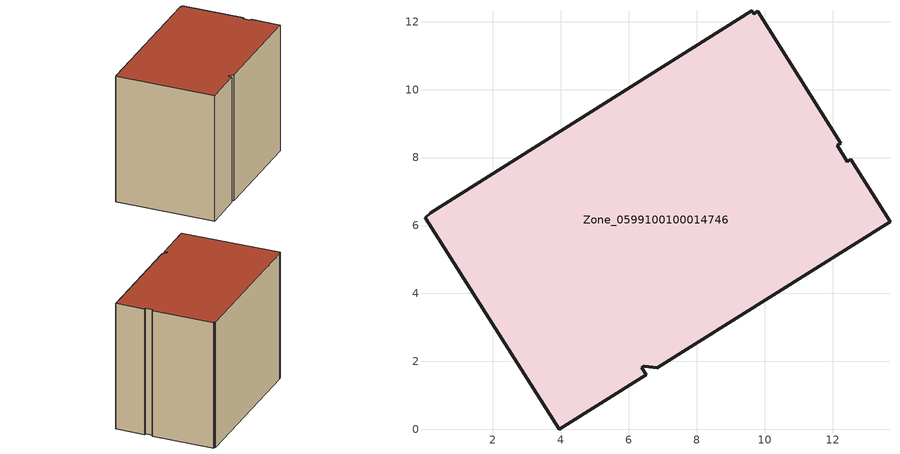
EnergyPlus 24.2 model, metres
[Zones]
Zone_0599100100014746
 floor ground (C_G): 12.54,7.95 13.69,6.12 6.84,1.81 6.45,1.86 6.38,1.82 6.52,1.61 3.96,0 0.02,6.24 0.18,6.37 9.62,12.33 9.68,12.23 9.79,12.3 12.23,8.43 12.13,8.36 12.44,7.88 z0
 wall outside (C_F): 13.69,6.12 12.54,7.95 12.44,7.88 12.13,8.36 12.23,8.43 9.79,12.3 9.68,12.23 9.62,12.33 0.18,6.37 0.02,6.24 3.96,0 6.52,1.61 6.38,1.82 6.45,1.86 6.84,1.81 13.69,6.12 z0:9.68
 roof outside (C_R): 6.84,1.81 13.69,6.12 12.54,7.95 12.44,7.88 12.13,8.36 12.23,8.43 9.79,12.3 9.68,12.23 9.62,12.33 0.18,6.37 0.02,6.24 3.96,0 6.52,1.61 6.38,1.82 6.45,1.86 z9.68
[BUILDING]
Pand.0599100100014746: North Axis=0; Terrain=City; Loads Convergence Tolerance Value=0.04; Temperature Convergence Tolerance Value=0.4; Solar Distribution=FullExterior; Maximum Number of Warmup Days=25; Minimum Number of Warmup Days=1
[Site:Location]
Rotterdam.The.Hague.AP_ZH_NLD Design_Conditions: Latitude=51.96; Longitude=4.45; Time Zone=1; Elevation=-4.5
[SITE:GROUNDTEMPERATURE:BUILDINGSURFACE]
18, 18, 18, 18, 18, 18, 18, 18, 18, 18, 18, 18
[MATERIAL] Thermal Absorptance=0.9; Solar Absorptance=0.7; Visible Absorptance=0.7
Name | Roughness | Thickness | Conductivity | Density | Specific Heat
G.D.2015-2018 | MediumSmooth | 0.15 | 0.0428571 | 540 | 1210
F.D.2015-2018 | Rough | 0.3 | 0.0666667 | 1920 | 840
R.D.2015-2018 | MediumRough | 0.2 | 0.0333333 | 1500 | 1000
[CONSTRUCTION]
C_G: G.D.2015-2018
C_F: F.D.2015-2018
C_R: R.D.2015-2018
[ZONE]
Zone_0599100100014746: Type=1; Multiplier=1; Ceiling Height=Autocalculate; Volume=Autocalculate; Floor Area=autocalculate; Part of Total Floor Area=Yes
[ZONEINFILTRATION:DESIGNFLOWRATE]
Infil_Zone_0599100100014746: Zone or ZoneList or Space or SpaceList=Zone_0599100100014746; Schedule=AlwaysOn; Design Flow Rate Calculation Method=Flow/Area; Flow Rate per Floor Area=0.0021; Constant Term Coefficient=1; Temperature Term Coefficient=0; Velocity Term Coefficient=0; Velocity Squared Term Coefficient=0
[HVACTEMPLATE:ZONE:IDEALLOADSAIRSYSTEM]
Zone_0599100100014746: Maximum Heating Supply Air Temperature=50; Minimum Cooling Supply Air Temperature=13; Maximum Heating Supply Air Humidity Ratio=0.0156; Minimum Cooling Supply Air Humidity Ratio=0.0077; Heating Limit=NoLimit; Cooling Limit=NoLimit; Dehumidification Control Type=ConstantSensibleHeatRatio; Cooling Sensible Heat Ratio=0.7; Dehumidification Setpoint=60; Humidification Control Type=None; Humidification Setpoint=30; Outdoor Air Method=None; Outdoor Air Flow Rate per Person=0.00944; Outdoor Air Flow Rate per Zone Floor Area=0; Outdoor Air Flow Rate per Zone=0; Demand Controlled Ventilation Type=None; Outdoor Air Economizer Type=NoEconomizer; Heat Recovery Type=None; Sensible Heat Recovery Effectiveness=0.7; Latent Heat Recovery Effectiveness=0.65
[ZONECONTROL:THERMOSTAT]
ThermostatControl_Zone_0599100100014746: Zone or ZoneList=Zone_0599100100014746; Control Type Schedule=DualSetpointControlType; Control 1=Thermostat_Zone_0599100100014746; Temperature Difference Between Cutout And Setpoint=0
[THERMOSTATSETPOINT:DUALSETPOINT]
Thermostat_Zone_0599100100014746: Heating Setpoint Temperature Schedule=HeatingSetpoint_Zone_0599100100014746; Cooling Setpoint Temperature Schedule=CoolingSetpoint_Zone_0599100100014746
[SCHEDULE:COMPACT]
HeatingSetpoint_Zone_0599100100014746: Through: 12/31, For: AllDays, Until: 24:00, 21
CoolingSetpoint_Zone_0599100100014746: Through: 12/31, For: AllDays, Until: 24:00, 24
DualSetpointControlType: Through: 12/31, For: AllDays, Until: 24:00, 4
AlwaysOn: Through: 12/31, For: AllDays, Until: 24:00, 1
